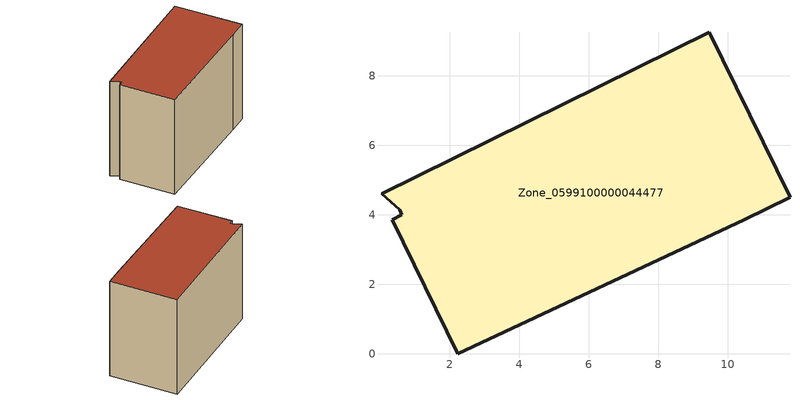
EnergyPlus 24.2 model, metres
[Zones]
Zone_0599100000044477
 floor ground (C_G): 0.04,4.6 9.48,9.25 11.79,4.5 10.48,3.86 2.23,0 0.35,3.86 0.62,4 0.56,4.14 z0
 wall outside (C_F): 10.48,3.86 11.79,4.5 9.48,9.25 0.04,4.6 0.56,4.14 0.62,4 0.35,3.86 2.23,0 10.48,3.86 z0:8.05
 roof outside (C_R): 9.48,9.25 0.04,4.6 0.56,4.14 0.62,4 0.35,3.86 2.23,0 10.48,3.86 11.79,4.5 z8.05
[BUILDING]
Pand.0599100000044477: North Axis=0; Terrain=City; Loads Convergence Tolerance Value=0.04; Temperature Convergence Tolerance Value=0.4; Solar Distribution=FullExterior; Maximum Number of Warmup Days=25; Minimum Number of Warmup Days=1
[Site:Location]
Rotterdam.The.Hague.AP_ZH_NLD Design_Conditions: Latitude=51.96; Longitude=4.45; Time Zone=1; Elevation=-4.5
[SITE:GROUNDTEMPERATURE:BUILDINGSURFACE]
18, 18, 18, 18, 18, 18, 18, 18, 18, 18, 18, 18
[MATERIAL] Thermal Absorptance=0.9; Solar Absorptance=0.7; Visible Absorptance=0.7
Name | Roughness | Thickness | Conductivity | Density | Specific Heat
G.TI.1975-1991 | MediumSmooth | 0.15 | 0.288461 | 540 | 1210
F.TI.1975-1991 | Rough | 0.3 | 0.230769 | 1920 | 840
R.TI.1975-1991 | MediumRough | 0.2 | 0.153846 | 1500 | 1000
[CONSTRUCTION]
C_G: G.TI.1975-1991
C_F: F.TI.1975-1991
C_R: R.TI.1975-1991
[ZONE]
Zone_0599100000044477: Type=1; Multiplier=1; Ceiling Height=Autocalculate; Volume=Autocalculate; Floor Area=autocalculate; Part of Total Floor Area=Yes
[ZONEINFILTRATION:DESIGNFLOWRATE]
Infil_Zone_0599100000044477: Zone or ZoneList or Space or SpaceList=Zone_0599100000044477; Schedule=AlwaysOn; Design Flow Rate Calculation Method=Flow/Area; Flow Rate per Floor Area=0.003; Constant Term Coefficient=1; Temperature Term Coefficient=0; Velocity Term Coefficient=0; Velocity Squared Term Coefficient=0
[HVACTEMPLATE:ZONE:IDEALLOADSAIRSYSTEM]
Zone_0599100000044477: Maximum Heating Supply Air Temperature=50; Minimum Cooling Supply Air Temperature=13; Maximum Heating Supply Air Humidity Ratio=0.0156; Minimum Cooling Supply Air Humidity Ratio=0.0077; Heating Limit=NoLimit; Cooling Limit=NoLimit; Dehumidification Control Type=ConstantSensibleHeatRatio; Cooling Sensible Heat Ratio=0.7; Dehumidification Setpoint=60; Humidification Control Type=None; Humidification Setpoint=30; Outdoor Air Method=None; Outdoor Air Flow Rate per Person=0.00944; Outdoor Air Flow Rate per Zone Floor Area=0; Outdoor Air Flow Rate per Zone=0; Demand Controlled Ventilation Type=None; Outdoor Air Economizer Type=NoEconomizer; Heat Recovery Type=None; Sensible Heat Recovery Effectiveness=0.7; Latent Heat Recovery Effectiveness=0.65
[ZONECONTROL:THERMOSTAT]
ThermostatControl_Zone_0599100000044477: Zone or ZoneList=Zone_0599100000044477; Control Type Schedule=DualSetpointControlType; Control 1=Thermostat_Zone_0599100000044477; Temperature Difference Between Cutout And Setpoint=0
[THERMOSTATSETPOINT:DUALSETPOINT]
Thermostat_Zone_0599100000044477: Heating Setpoint Temperature Schedule=HeatingSetpoint_Zone_0599100000044477; Cooling Setpoint Temperature Schedule=CoolingSetpoint_Zone_0599100000044477
[SCHEDULE:COMPACT]
HeatingSetpoint_Zone_0599100000044477: Through: 12/31, For: AllDays, Until: 24:00, 21
CoolingSetpoint_Zone_0599100000044477: Through: 12/31, For: AllDays, Until: 24:00, 24
DualSetpointControlType: Through: 12/31, For: AllDays, Until: 24:00, 4
AlwaysOn: Through: 12/31, For: AllDays, Until: 24:00, 1
